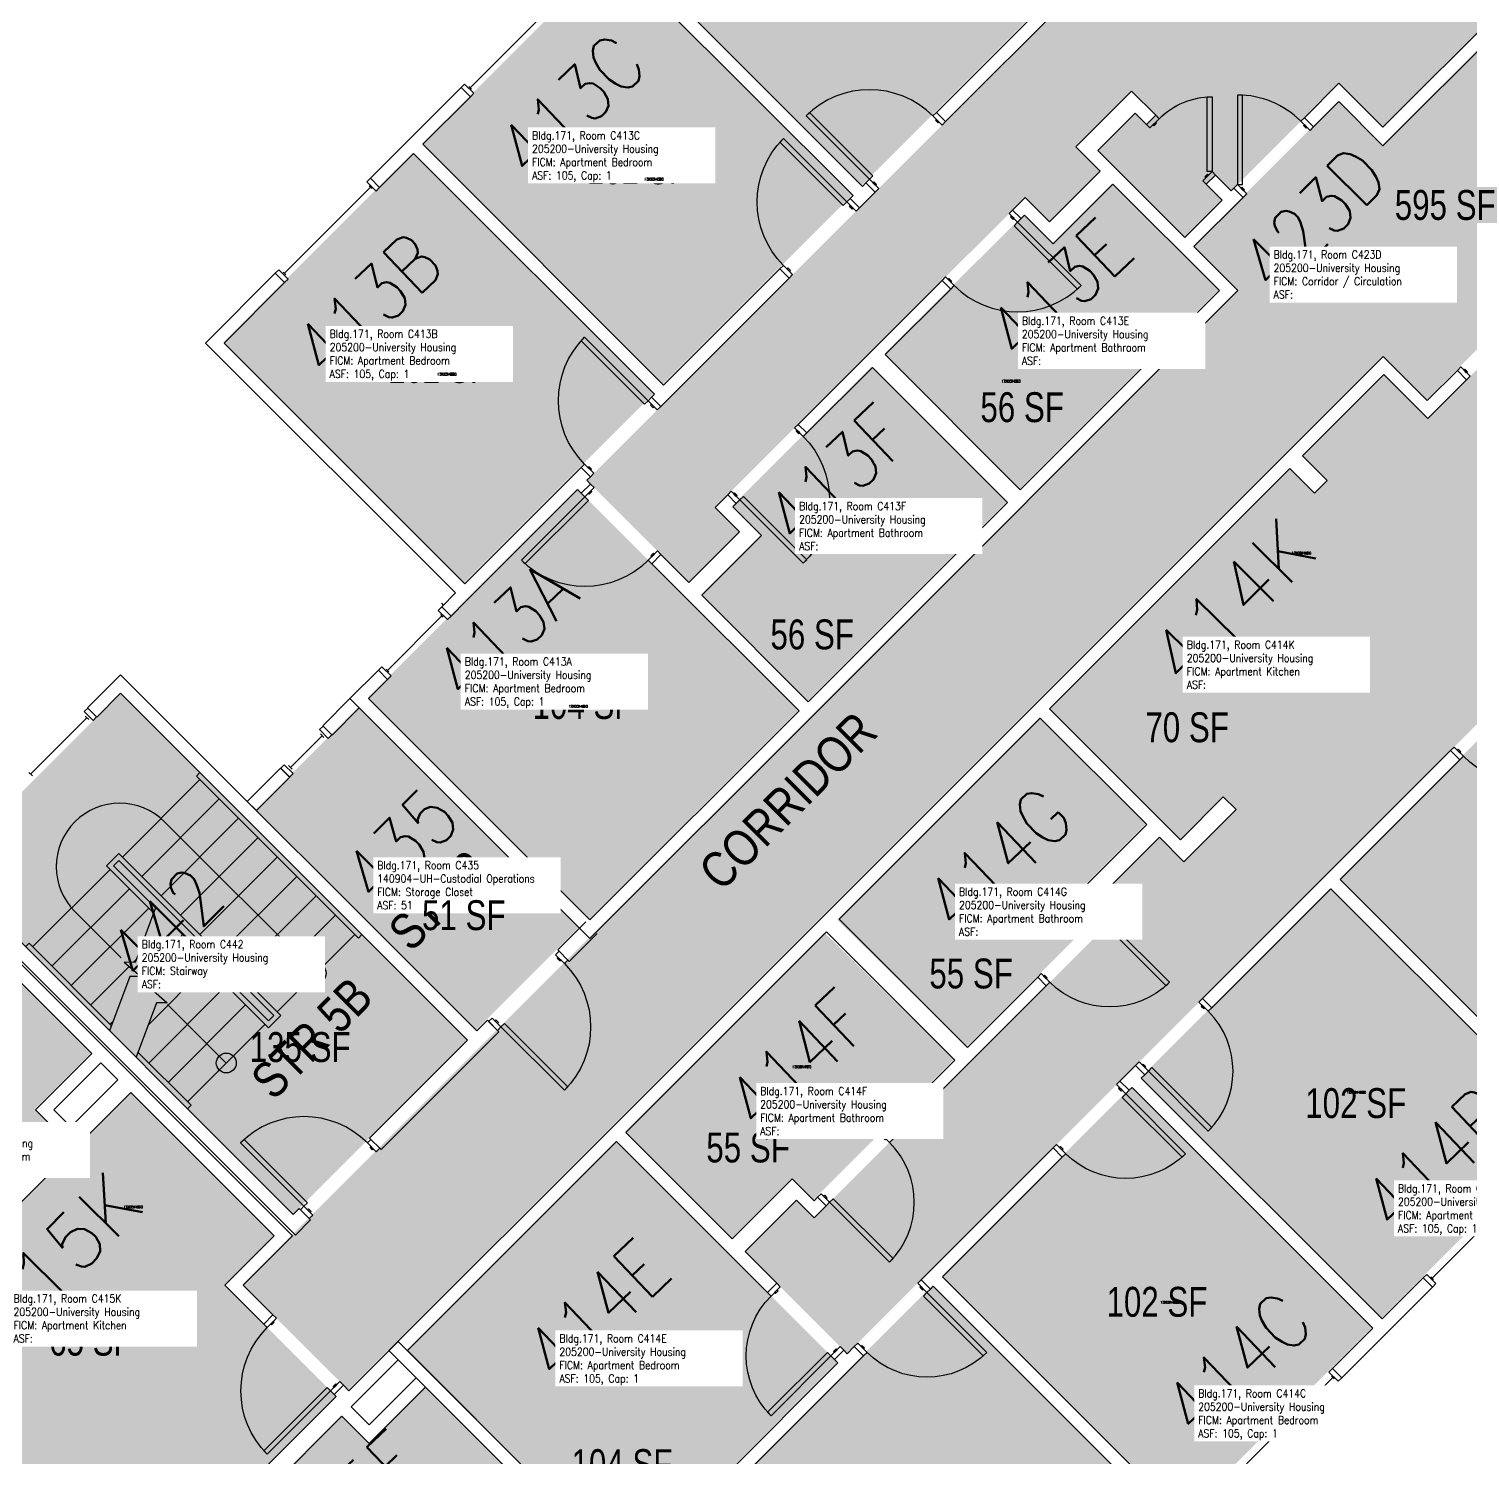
# Model space of a CAD drawing. Header units: inches. Extents: x 56 to 3925, y -1092 to 1470.
# Drawn here: x 1281 to 1860, y -789 to -216 of the extents above; entities that cross this region are included whole.
import ezdxf
from ezdxf.enums import TextEntityAlignment as Align

# ---------------------------------------------------------------- set-up
doc = ezdxf.new("R2010")
doc.units = ezdxf.units.IN
doc.header["$LTSCALE"] = 48
doc.header["$MEASUREMENT"] = 0
for name, color, linetype in [('A-DOOR', 2, 'Continuous'), ('A-FLOR', 3, 'Continuous'), ('A-GLAZ', 152, 'Continuous'), ('A-IDEN-RNUM', 7, 'Continuous'), ('A-IDEN-SNUM', 4, 'Continuous'), ('A-IDEN-VNUM', 4, 'Continuous'), ('A-MISC', 1, 'Continuous'), ('A-WALL', 5, 'Continuous'), ('AREA-TEXT', 3, 'Continuous'), ('Rooms-Category-Color', 7, 'Continuous'), ('Rooms-College-Color', 7, 'Continuous'), ('Rooms-Department-Color', 7, 'Continuous'), ('Rooms-Division-Color', 7, 'Continuous'), ('Rooms-Information', 7, 'Continuous')]:
    doc.layers.add(name, color=color, linetype=linetype)
doc.styles.add('AREA', font='arial.ttf', dxfattribs={"width": 0.75, "height": 12})
doc.styles.add('DIMS', font='ARIALN.TTF')
doc.styles.add('ROOMSNUMBER', font='txt.shx', dxfattribs={"height": 0.03})
doc.styles.add('ROOMVNUMBER', font='simplex.shx', dxfattribs={"width": 0.85})
doc.styles.get("Standard").update_dxf_attribs({"font": 'ARIALN.TTF'})
doc.dimstyles.new('NBA 2004', dxfattribs={"dimscale": 48, "dimtxt": 0.09375, "dimasz": 0.09375, "dimexe": 0.125, "dimexo": 0.125, "dimgap": 0.0625, "dimtad": 1, "dimdec": 3, "dimzin": 3, "dimdsep": 46, "dimlunit": 4, "dimtxsty": 'DIMS', "dimblk": 'ARCHTICK', "dimcen": 0.09375, "dimdle": 0.125, "dimclrd": 256, "dimclre": 256, "dimclrt": 2, "dimadec": 0, "dimazin": 0, "dimtfac": 0.75, "dimtdec": 3, "dimtmove": 2, "dimatfit": 2, "dimfxl": 1, "dimfrac": 2, "dimtolj": 1, "dimtzin": 0, "dimlwd": -1, "dimlwe": -1, "dimarcsym": 0})

# ---------------------------------------------------------------- blocks, each defined once
blk = doc.blocks.new('_ArchTick')
at = {"color": 0, "linetype": 'ByBlock', "const_width": 0.15}
blk.add_lwpolyline([(-0.5, -0.5), (0.5, 0.5)], dxfattribs=at)

msp = doc.modelspace()

# ---------------------------------------------------------------- hatches: boundary and pattern name
h = msp.add_hatch()
h.set_pattern_fill('ANSI31', color=256, angle=45, style=0)
h.set_pattern_definition([(90, (1004.20025, -162.50944), (-0.125, -3e-14), [])])
h.paths.add_polyline_path([(1651.5, -341.04), (1693.03, -299.51), (1699.54, -306.02), (1658.01, -347.55)], flags=9)
at = {"layer": 'Rooms-Category-Color', "true_color": 0xadadad}
for points in [[(1409.39, -762.36), (1366.97, -719.93), (1766.42, -320.48), (1748.74, -302.81), (1806.95, -244.59), (1824.63, -262.27), (1954.76, -132.14), (1937.09, -114.46), (1995.3, -56.25), (2012.98, -73.93), (2229.46, 142.56), (2233.43, 138.59), (2257.31, 162.46), (2253.33, 166.43), (2269.51, 182.61), (2270.83, 181.29), (2279.14, 189.6), (2331.47, 137.27), (2332.88, 135.86), (2324.57, 127.55), (2321.92, 130.2), (2282.31, 90.59), (2272.33, 100.57), (2012.09, -159.66), (2029.77, -177.34), (1971.56, -235.55), (1953.88, -217.88), (1866.56, -305.19), (1884.24, -322.87), (1842.43, -364.68), (1824.75, -347)], [(1387.33, -691.86), (1457.33, -621.85), (1318.03, -482.55), (1248.03, -552.56)]]:
    msp.add_hatch(color=253, dxfattribs=at).paths.add_polyline_path(points)
at = {"layer": 'Rooms-Category-Color', "true_color": 0x728ef3}
for points in [[(1792.42, -103.64), (1732.92, -163.13), (1807.25, -237.47), (1764.03, -280.69), (1757.7, -274.36), (1753.99, -278.07), (1760.32, -284.4), (1745.33, -299.39), (1710.41, -264.48), (1725.4, -249.49), (1729.95, -254.03), (1733.66, -250.32), (1723.99, -240.65), (1701.58, -263.07), (1711.39, -272.88), (1691.06, -293.21), (1681.25, -283.4), (1556.77, -407.87), (1566.58, -417.68), (1546.25, -438.01), (1505.24, -397), (1699.7, -202.54), (1614.14, -116.98), (1709.95, -21.17)], [(1518.91, -181.91), (1595.28, -105.55), (1691.97, -202.24), (1615.6, -278.61)], [(1824.93, -255.15), (1732.92, -163.13), (1782.52, -113.54), (1792.86, -123.88), (1802.76, -113.98), (1884.43, -195.65)], [(1439.09, -261.73), (1515.2, -185.63), (1611.89, -282.32), (1535.79, -358.43)], [(1435.38, -265.44), (1359.28, -341.54), (1455.98, -438.24), (1532.08, -362.14)], [(1678.99, -400.49), (1758.99, -320.48), (1716.21, -277.7), (1692.17, -301.75), (1680.68, -290.26), (1624.72, -346.22)], [(1609.8, -747.81), (1884.07, -473.54), (1969.63, -559.1), (2065.45, -463.29), (1948.69, -346.53), (1928.29, -366.92), (1916.53, -355.17), (1919.98, -351.72), (1928.29, -360.03), (1945.24, -343.08), (1890.97, -288.81), (1874.02, -305.76), (1893.11, -324.85), (1889.66, -328.3), (1888.25, -326.88), (1843, -372.14), (1825.32, -354.46), (1792.65, -387.13), (1802.55, -397.03), (1797.42, -402.15), (1840.11, -444.84), (1760.82, -524.12), (1765.95, -529.25), (1745, -550.2), (1735.2, -540.39), (1714.6, -560.99), (1721.67, -568.06), (1596.46, -693.27), (1589.39, -686.2), (1568.79, -706.8)], [(1563.63, -407.3), (1619.59, -351.34), (1673.86, -405.61), (1593.86, -485.62), (1551.08, -442.84), (1575.12, -418.8)], [(1787.52, -392.25), (1691, -488.77), (1743.59, -541.36), (1840.11, -444.84)], [(1506.18, -573.3), (1417.26, -484.38), (1501.23, -400.41), (1590.15, -489.33)], [(1904.1, -653.73), (1980.47, -577.36), (1883.77, -480.67), (1807.41, -557.03)], [(1460.75, -617.85), (1502.03, -576.57), (1413.55, -488.09), (1372.27, -529.37)], [(1605.72, -573.46), (1686.99, -492.19), (1729.77, -534.97), (1705.73, -559.01), (1714.48, -567.76), (1657.78, -624.46)], [(1824.29, -733.55), (1900.39, -657.44), (1803.69, -560.75), (1727.59, -636.85)], [(1596.16, -686.08), (1652.65, -629.59), (1600.59, -578.59), (1520.59, -658.59), (1563.37, -701.37), (1587.41, -677.33)], [(1263.02, -583.82), (1306.15, -626.94), (1283.52, -649.57), (1294.05, -660.1), (1233.86, -720.29), (1180.2, -666.64)], [(1820.58, -737.26), (1744.47, -813.36), (1647.78, -716.66), (1723.88, -640.56)], [(1379.64, -700.43), (1322.1, -642.89), (1240.7, -724.3), (1298.24, -781.84)], [(1432.91, -746.27), (1521.82, -835.19), (1605.79, -751.22), (1516.87, -662.31)], [(1096.53, -885.08), (1182.26, -970.8), (1298.84, -854.22), (1365.94, -921.32), (1396.7, -890.56), (1337.84, -831.7), (1404.57, -764.96), (1359.84, -720.23), (1298.24, -781.84), (1257.14, -740.74), (1252.01, -745.87), (1176.79, -670.65), (1146.03, -701.41), (1213.12, -768.49)], [(1740.76, -817.07), (1664.66, -893.18), (1567.96, -796.48), (1644.07, -720.38)], [(1400.11, -886.55), (1367.32, -853.76), (1368.74, -852.34), (1347.79, -831.4), (1406.57, -772.62), (1417.51, -783.56), (1440.13, -760.93), (1482.93, -803.73)]]:
    msp.add_hatch(color=171, dxfattribs=at).paths.add_polyline_path(points)
at = {"layer": 'Rooms-College-Color', "true_color": 0xadadad}
for points in [[(1409.39, -762.36), (1366.97, -719.93), (1766.42, -320.48), (1748.74, -302.81), (1806.95, -244.59), (1824.63, -262.27), (1954.76, -132.14), (1937.09, -114.46), (1995.3, -56.25), (2012.98, -73.93), (2229.46, 142.56), (2233.43, 138.59), (2257.31, 162.46), (2253.33, 166.43), (2269.51, 182.61), (2270.83, 181.29), (2279.14, 189.6), (2331.47, 137.27), (2332.88, 135.86), (2324.57, 127.55), (2321.92, 130.2), (2282.31, 90.59), (2272.33, 100.57), (2012.09, -159.66), (2029.77, -177.34), (1971.56, -235.55), (1953.88, -217.88), (1866.56, -305.19), (1884.24, -322.87), (1842.43, -364.68), (1824.75, -347)], [(1792.42, -103.64), (1732.92, -163.13), (1807.25, -237.47), (1764.03, -280.69), (1757.7, -274.36), (1753.99, -278.07), (1760.32, -284.4), (1745.33, -299.39), (1710.41, -264.48), (1725.4, -249.49), (1729.95, -254.03), (1733.66, -250.32), (1723.99, -240.65), (1701.58, -263.07), (1711.39, -272.88), (1691.06, -293.21), (1681.25, -283.4), (1556.77, -407.87), (1566.58, -417.68), (1546.25, -438.01), (1505.24, -397), (1699.7, -202.54), (1614.14, -116.98), (1709.95, -21.17)], [(1518.91, -181.91), (1595.28, -105.55), (1691.97, -202.24), (1615.6, -278.61)], [(1824.93, -255.15), (1732.92, -163.13), (1782.52, -113.54), (1792.86, -123.88), (1802.76, -113.98), (1884.43, -195.65)], [(1439.09, -261.73), (1515.2, -185.63), (1611.89, -282.32), (1535.79, -358.43)], [(1435.38, -265.44), (1359.28, -341.54), (1455.98, -438.24), (1532.08, -362.14)], [(1678.99, -400.49), (1758.99, -320.48), (1716.21, -277.7), (1692.17, -301.75), (1680.68, -290.26), (1624.72, -346.22)], [(1609.8, -747.81), (1884.07, -473.54), (1969.63, -559.1), (2065.45, -463.29), (1948.69, -346.53), (1928.29, -366.92), (1916.53, -355.17), (1919.98, -351.72), (1928.29, -360.03), (1945.24, -343.08), (1890.97, -288.81), (1874.02, -305.76), (1893.11, -324.85), (1889.66, -328.3), (1888.25, -326.88), (1843, -372.14), (1825.32, -354.46), (1792.65, -387.13), (1802.55, -397.03), (1797.42, -402.15), (1840.11, -444.84), (1760.82, -524.12), (1765.95, -529.25), (1745, -550.2), (1735.2, -540.39), (1714.6, -560.99), (1721.67, -568.06), (1596.46, -693.27), (1589.39, -686.2), (1568.79, -706.8)], [(1563.63, -407.3), (1619.59, -351.34), (1673.86, -405.61), (1593.86, -485.62), (1551.08, -442.84), (1575.12, -418.8)], [(1787.52, -392.25), (1691, -488.77), (1743.59, -541.36), (1840.11, -444.84)], [(1506.18, -573.3), (1417.26, -484.38), (1501.23, -400.41), (1590.15, -489.33)], [(1387.33, -691.86), (1457.33, -621.85), (1318.03, -482.55), (1248.03, -552.56)], [(1904.1, -653.73), (1980.47, -577.36), (1883.77, -480.67), (1807.41, -557.03)], [(1460.75, -617.85), (1502.03, -576.57), (1413.55, -488.09), (1372.27, -529.37)], [(1605.72, -573.46), (1686.99, -492.19), (1729.77, -534.97), (1705.73, -559.01), (1714.48, -567.76), (1657.78, -624.46)], [(1824.29, -733.55), (1900.39, -657.44), (1803.69, -560.75), (1727.59, -636.85)], [(1596.16, -686.08), (1652.65, -629.59), (1600.59, -578.59), (1520.59, -658.59), (1563.37, -701.37), (1587.41, -677.33)], [(1263.02, -583.82), (1306.15, -626.94), (1283.52, -649.57), (1294.05, -660.1), (1233.86, -720.29), (1180.2, -666.64)], [(1820.58, -737.26), (1744.47, -813.36), (1647.78, -716.66), (1723.88, -640.56)], [(1379.64, -700.43), (1322.1, -642.89), (1240.7, -724.3), (1298.24, -781.84)], [(1432.91, -746.27), (1521.82, -835.19), (1605.79, -751.22), (1516.87, -662.31)], [(1096.53, -885.08), (1182.26, -970.8), (1298.84, -854.22), (1365.94, -921.32), (1396.7, -890.56), (1337.84, -831.7), (1404.57, -764.96), (1359.84, -720.23), (1298.24, -781.84), (1257.14, -740.74), (1252.01, -745.87), (1176.79, -670.65), (1146.03, -701.41), (1213.12, -768.49)], [(1740.76, -817.07), (1664.66, -893.18), (1567.96, -796.48), (1644.07, -720.38)], [(1400.11, -886.55), (1367.32, -853.76), (1368.74, -852.34), (1347.79, -831.4), (1406.57, -772.62), (1417.51, -783.56), (1440.13, -760.93), (1482.93, -803.73)]]:
    msp.add_hatch(color=253, dxfattribs=at).paths.add_polyline_path(points)
at = {"layer": 'Rooms-Department-Color', "true_color": 0xacacac}
for points in [[(1409.39, -762.36), (1366.97, -719.93), (1766.42, -320.48), (1748.74, -302.81), (1806.95, -244.59), (1824.63, -262.27), (1954.76, -132.14), (1937.09, -114.46), (1995.3, -56.25), (2012.98, -73.93), (2229.46, 142.56), (2233.43, 138.59), (2257.31, 162.46), (2253.33, 166.43), (2269.51, 182.61), (2270.83, 181.29), (2279.14, 189.6), (2331.47, 137.27), (2332.88, 135.86), (2324.57, 127.55), (2321.92, 130.2), (2282.31, 90.59), (2272.33, 100.57), (2012.09, -159.66), (2029.77, -177.34), (1971.56, -235.55), (1953.88, -217.88), (1866.56, -305.19), (1884.24, -322.87), (1842.43, -364.68), (1824.75, -347)], [(1387.33, -691.86), (1457.33, -621.85), (1318.03, -482.55), (1248.03, -552.56)]]:
    msp.add_hatch(color=253, dxfattribs=at).paths.add_polyline_path(points)
at = {"layer": 'Rooms-Department-Color', "true_color": 0x604aed}
for points in [[(1792.42, -103.64), (1732.92, -163.13), (1807.25, -237.47), (1764.03, -280.69), (1757.7, -274.36), (1753.99, -278.07), (1760.32, -284.4), (1745.33, -299.39), (1710.41, -264.48), (1725.4, -249.49), (1729.95, -254.03), (1733.66, -250.32), (1723.99, -240.65), (1701.58, -263.07), (1711.39, -272.88), (1691.06, -293.21), (1681.25, -283.4), (1556.77, -407.87), (1566.58, -417.68), (1546.25, -438.01), (1505.24, -397), (1699.7, -202.54), (1614.14, -116.98), (1709.95, -21.17)], [(1518.91, -181.91), (1595.28, -105.55), (1691.97, -202.24), (1615.6, -278.61)], [(1824.93, -255.15), (1732.92, -163.13), (1782.52, -113.54), (1792.86, -123.88), (1802.76, -113.98), (1884.43, -195.65)], [(1439.09, -261.73), (1515.2, -185.63), (1611.89, -282.32), (1535.79, -358.43)], [(1435.38, -265.44), (1359.28, -341.54), (1455.98, -438.24), (1532.08, -362.14)], [(1678.99, -400.49), (1758.99, -320.48), (1716.21, -277.7), (1692.17, -301.75), (1680.68, -290.26), (1624.72, -346.22)], [(1609.8, -747.81), (1884.07, -473.54), (1969.63, -559.1), (2065.45, -463.29), (1948.69, -346.53), (1928.29, -366.92), (1916.53, -355.17), (1919.98, -351.72), (1928.29, -360.03), (1945.24, -343.08), (1890.97, -288.81), (1874.02, -305.76), (1893.11, -324.85), (1889.66, -328.3), (1888.25, -326.88), (1843, -372.14), (1825.32, -354.46), (1792.65, -387.13), (1802.55, -397.03), (1797.42, -402.15), (1840.11, -444.84), (1760.82, -524.12), (1765.95, -529.25), (1745, -550.2), (1735.2, -540.39), (1714.6, -560.99), (1721.67, -568.06), (1596.46, -693.27), (1589.39, -686.2), (1568.79, -706.8)], [(1563.63, -407.3), (1619.59, -351.34), (1673.86, -405.61), (1593.86, -485.62), (1551.08, -442.84), (1575.12, -418.8)], [(1787.52, -392.25), (1691, -488.77), (1743.59, -541.36), (1840.11, -444.84)], [(1506.18, -573.3), (1417.26, -484.38), (1501.23, -400.41), (1590.15, -489.33)], [(1904.1, -653.73), (1980.47, -577.36), (1883.77, -480.67), (1807.41, -557.03)], [(1460.75, -617.85), (1502.03, -576.57), (1413.55, -488.09), (1372.27, -529.37)], [(1605.72, -573.46), (1686.99, -492.19), (1729.77, -534.97), (1705.73, -559.01), (1714.48, -567.76), (1657.78, -624.46)], [(1824.29, -733.55), (1900.39, -657.44), (1803.69, -560.75), (1727.59, -636.85)], [(1596.16, -686.08), (1652.65, -629.59), (1600.59, -578.59), (1520.59, -658.59), (1563.37, -701.37), (1587.41, -677.33)], [(1263.02, -583.82), (1306.15, -626.94), (1283.52, -649.57), (1294.05, -660.1), (1233.86, -720.29), (1180.2, -666.64)], [(1820.58, -737.26), (1744.47, -813.36), (1647.78, -716.66), (1723.88, -640.56)], [(1379.64, -700.43), (1322.1, -642.89), (1240.7, -724.3), (1298.24, -781.84)], [(1432.91, -746.27), (1521.82, -835.19), (1605.79, -751.22), (1516.87, -662.31)], [(1096.53, -885.08), (1182.26, -970.8), (1298.84, -854.22), (1365.94, -921.32), (1396.7, -890.56), (1337.84, -831.7), (1404.57, -764.96), (1359.84, -720.23), (1298.24, -781.84), (1257.14, -740.74), (1252.01, -745.87), (1176.79, -670.65), (1146.03, -701.41), (1213.12, -768.49)], [(1740.76, -817.07), (1664.66, -893.18), (1567.96, -796.48), (1644.07, -720.38)], [(1400.11, -886.55), (1367.32, -853.76), (1368.74, -852.34), (1347.79, -831.4), (1406.57, -772.62), (1417.51, -783.56), (1440.13, -760.93), (1482.93, -803.73)]]:
    msp.add_hatch(color=173, dxfattribs=at).paths.add_polyline_path(points)
at = {"layer": 'Rooms-Division-Color', "true_color": 0xadadad}
for points in [[(1409.39, -762.36), (1366.97, -719.93), (1766.42, -320.48), (1748.74, -302.81), (1806.95, -244.59), (1824.63, -262.27), (1954.76, -132.14), (1937.09, -114.46), (1995.3, -56.25), (2012.98, -73.93), (2229.46, 142.56), (2233.43, 138.59), (2257.31, 162.46), (2253.33, 166.43), (2269.51, 182.61), (2270.83, 181.29), (2279.14, 189.6), (2331.47, 137.27), (2332.88, 135.86), (2324.57, 127.55), (2321.92, 130.2), (2282.31, 90.59), (2272.33, 100.57), (2012.09, -159.66), (2029.77, -177.34), (1971.56, -235.55), (1953.88, -217.88), (1866.56, -305.19), (1884.24, -322.87), (1842.43, -364.68), (1824.75, -347)], [(1387.33, -691.86), (1457.33, -621.85), (1318.03, -482.55), (1248.03, -552.56)]]:
    msp.add_hatch(color=253, dxfattribs=at).paths.add_polyline_path(points)
at = {"layer": 'Rooms-Division-Color', "true_color": 0x604aed}
for points in [[(1792.42, -103.64), (1732.92, -163.13), (1807.25, -237.47), (1764.03, -280.69), (1757.7, -274.36), (1753.99, -278.07), (1760.32, -284.4), (1745.33, -299.39), (1710.41, -264.48), (1725.4, -249.49), (1729.95, -254.03), (1733.66, -250.32), (1723.99, -240.65), (1701.58, -263.07), (1711.39, -272.88), (1691.06, -293.21), (1681.25, -283.4), (1556.77, -407.87), (1566.58, -417.68), (1546.25, -438.01), (1505.24, -397), (1699.7, -202.54), (1614.14, -116.98), (1709.95, -21.17)], [(1518.91, -181.91), (1595.28, -105.55), (1691.97, -202.24), (1615.6, -278.61)], [(1824.93, -255.15), (1732.92, -163.13), (1782.52, -113.54), (1792.86, -123.88), (1802.76, -113.98), (1884.43, -195.65)], [(1439.09, -261.73), (1515.2, -185.63), (1611.89, -282.32), (1535.79, -358.43)], [(1435.38, -265.44), (1359.28, -341.54), (1455.98, -438.24), (1532.08, -362.14)], [(1678.99, -400.49), (1758.99, -320.48), (1716.21, -277.7), (1692.17, -301.75), (1680.68, -290.26), (1624.72, -346.22)], [(1609.8, -747.81), (1884.07, -473.54), (1969.63, -559.1), (2065.45, -463.29), (1948.69, -346.53), (1928.29, -366.92), (1916.53, -355.17), (1919.98, -351.72), (1928.29, -360.03), (1945.24, -343.08), (1890.97, -288.81), (1874.02, -305.76), (1893.11, -324.85), (1889.66, -328.3), (1888.25, -326.88), (1843, -372.14), (1825.32, -354.46), (1792.65, -387.13), (1802.55, -397.03), (1797.42, -402.15), (1840.11, -444.84), (1760.82, -524.12), (1765.95, -529.25), (1745, -550.2), (1735.2, -540.39), (1714.6, -560.99), (1721.67, -568.06), (1596.46, -693.27), (1589.39, -686.2), (1568.79, -706.8)], [(1563.63, -407.3), (1619.59, -351.34), (1673.86, -405.61), (1593.86, -485.62), (1551.08, -442.84), (1575.12, -418.8)], [(1787.52, -392.25), (1691, -488.77), (1743.59, -541.36), (1840.11, -444.84)], [(1506.18, -573.3), (1417.26, -484.38), (1501.23, -400.41), (1590.15, -489.33)], [(1904.1, -653.73), (1980.47, -577.36), (1883.77, -480.67), (1807.41, -557.03)], [(1460.75, -617.85), (1502.03, -576.57), (1413.55, -488.09), (1372.27, -529.37)], [(1605.72, -573.46), (1686.99, -492.19), (1729.77, -534.97), (1705.73, -559.01), (1714.48, -567.76), (1657.78, -624.46)], [(1824.29, -733.55), (1900.39, -657.44), (1803.69, -560.75), (1727.59, -636.85)], [(1596.16, -686.08), (1652.65, -629.59), (1600.59, -578.59), (1520.59, -658.59), (1563.37, -701.37), (1587.41, -677.33)], [(1263.02, -583.82), (1306.15, -626.94), (1283.52, -649.57), (1294.05, -660.1), (1233.86, -720.29), (1180.2, -666.64)], [(1820.58, -737.26), (1744.47, -813.36), (1647.78, -716.66), (1723.88, -640.56)], [(1379.64, -700.43), (1322.1, -642.89), (1240.7, -724.3), (1298.24, -781.84)], [(1432.91, -746.27), (1521.82, -835.19), (1605.79, -751.22), (1516.87, -662.31)], [(1096.53, -885.08), (1182.26, -970.8), (1298.84, -854.22), (1365.94, -921.32), (1396.7, -890.56), (1337.84, -831.7), (1404.57, -764.96), (1359.84, -720.23), (1298.24, -781.84), (1257.14, -740.74), (1252.01, -745.87), (1176.79, -670.65), (1146.03, -701.41), (1213.12, -768.49)], [(1740.76, -817.07), (1664.66, -893.18), (1567.96, -796.48), (1644.07, -720.38)], [(1400.11, -886.55), (1367.32, -853.76), (1368.74, -852.34), (1347.79, -831.4), (1406.57, -772.62), (1417.51, -783.56), (1440.13, -760.93), (1482.93, -803.73)]]:
    msp.add_hatch(color=173, dxfattribs=at).paths.add_polyline_path(points)

# ---------------------------------------------------------------- linework, layer by layer
at = {"layer": 'A-DOOR'}
for p, q in [((1379.2, -732.16), (1375.48, -735.88)), ((1376.9, -737.29), (1380.61, -733.58)), ((1378.31, -735.88), (1379.37, -734.81)), ((1380.61, -733.58), (1379.2, -732.16)), ((1379.37, -734.81), (1379.73, -735.17)), ((1375.48, -735.88), (1376.9, -737.29)), ((1378.67, -736.23), (1378.31, -735.88)), ((1379.73, -735.17), (1378.67, -736.23)), ((1400.94, -761.33), (1375.48, -786.79)), ((1376.9, -788.2), (1402.35, -762.75)), ((1402.35, -762.75), (1400.94, -761.33)), ((1402.35, -762.75), (1406.07, -759.03)), ((1403.77, -764.16), (1402.35, -762.75)), ((1404.48, -759.92), (1403.42, -760.98)), ((1403.42, -760.98), (1403.77, -761.33)), ((1403.77, -761.33), (1404.83, -760.27)), ((1407.48, -760.45), (1403.77, -764.16)), ((1404.83, -760.27), (1404.48, -759.92)), ((1406.07, -759.03), (1407.48, -760.45)), ((1375.48, -786.79), (1376.9, -788.2))]:
    msp.add_line(p, q, dxfattribs=at)
for points in [[(1756.28, -272.95), (1754.28, -272.95), (1754.28, -242.95), (1756.28, -242.95)], [(1766.49, -278.22), (1768.49, -278.22), (1768.49, -242.22), (1766.49, -242.22)], [(1618.73, -276.08), (1620.14, -274.66), (1594.69, -249.21), (1593.27, -250.62)], [(1647.9, -254.34), (1649.31, -252.92), (1645.6, -249.21), (1644.18, -250.62)], [(1646.66, -253.1), (1646.31, -253.45), (1645.25, -252.39), (1645.6, -252.04)], [(1731.36, -255.44), (1729.94, -254.03), (1733.66, -250.32), (1735.07, -251.73)], [(1732.6, -254.21), (1732.95, -254.56), (1734.01, -253.5), (1733.66, -253.15)], [(1795.66, -256.48), (1797.07, -255.06), (1793.36, -251.35), (1791.95, -252.77)], [(1794.42, -255.24), (1794.07, -255.59), (1793.01, -254.53), (1793.36, -254.18)], [(1609.63, -285.18), (1608.21, -286.6), (1582.76, -261.14), (1584.17, -259.73)], [(1622.44, -279.79), (1621.03, -281.21), (1617.31, -277.49), (1618.73, -276.08)], [(1621.2, -278.55), (1621.56, -278.2), (1620.5, -277.14), (1620.14, -277.49)], [(1752.57, -276.66), (1753.99, -278.07), (1757.7, -274.36), (1756.28, -272.95)], [(1753.81, -275.42), (1753.46, -275.07), (1754.52, -274.01), (1754.87, -274.36)], [(1770.2, -281.93), (1768.79, -283.35), (1765.08, -279.64), (1766.49, -278.22)], [(1768.97, -280.7), (1769.32, -280.34), (1768.26, -279.28), (1767.91, -279.64)], [(1613.34, -288.9), (1614.75, -287.48), (1611.04, -283.77), (1609.63, -285.18)], [(1612.1, -287.66), (1611.75, -288.01), (1610.69, -286.95), (1611.04, -286.6)], [(1674.78, -289.86), (1676.19, -288.44), (1679.64, -291.89), (1678.23, -293.3)], [(1675.75, -290.83), (1675.4, -291.18), (1676.46, -292.24), (1676.81, -291.89)], [(1678.23, -293.3), (1676.81, -294.72), (1702.27, -320.17), (1703.68, -318.76)], [(1587.88, -314.35), (1586.47, -315.77), (1582.76, -312.05), (1584.17, -310.64)], [(1586.64, -313.11), (1587, -312.76), (1585.94, -311.7), (1585.58, -312.05)], [(1649.32, -315.31), (1647.91, -316.73), (1651.36, -320.17), (1652.77, -318.76)], [(1650.3, -316.28), (1650.65, -315.93), (1651.71, -316.99), (1651.36, -317.34)], [(1529.81, -365), (1528.4, -366.41), (1502.94, -340.96), (1504.35, -339.54)], [(1856.23, -351.47), (1854.82, -352.89), (1858.53, -356.6), (1859.94, -355.18)], [(1857.47, -352.71), (1857.82, -352.35), (1858.88, -353.42), (1858.53, -353.77)], [(1533.52, -368.71), (1534.94, -367.3), (1531.22, -363.58), (1529.81, -365)], [(1532.29, -367.47), (1531.93, -367.83), (1530.87, -366.77), (1531.22, -366.41)], [(1588.69, -375.95), (1590.1, -374.53), (1593.55, -377.98), (1592.14, -379.39)], [(1589.66, -376.92), (1589.31, -377.27), (1590.37, -378.33), (1590.72, -377.98)], [(1508.07, -394.17), (1506.65, -395.58), (1502.94, -391.87), (1504.35, -390.45)], [(1506.83, -392.93), (1507.18, -392.57), (1506.12, -391.51), (1505.77, -391.87)], [(1508.15, -399.91), (1506.74, -398.5), (1503.03, -402.21), (1504.44, -403.62)], [(1504.44, -403.62), (1505.86, -405.04), (1480.4, -430.49), (1478.99, -429.08)], [(1506.92, -401.15), (1507.27, -401.5), (1506.21, -402.56), (1505.86, -402.21)], [(1563.23, -401.4), (1561.82, -402.82), (1565.27, -406.26), (1566.68, -404.85)], [(1564.21, -402.37), (1564.56, -402.02), (1565.62, -403.08), (1565.27, -403.44)], [(1566.68, -404.85), (1568.09, -403.44), (1593.55, -428.89), (1592.14, -430.31)], [(1533.61, -425.37), (1535.02, -426.78), (1531.31, -430.49), (1529.9, -429.08)], [(1532.37, -426.6), (1532.02, -426.25), (1530.96, -427.31), (1531.31, -427.66)], [(1853.49, -504.12), (1852.07, -505.54), (1855.79, -509.25), (1857.2, -507.83)], [(1854.73, -505.36), (1855.08, -505), (1856.14, -506.07), (1855.79, -506.42)], [(1711.74, -571.1), (1713.15, -569.68), (1716.6, -573.13), (1715.18, -574.54)], [(1712.71, -572.07), (1712.36, -572.42), (1713.42, -573.48), (1713.77, -573.13)], [(1715.18, -574.54), (1713.77, -575.96), (1737.81, -600), (1739.23, -598.59)], [(1492.69, -587.56), (1494.1, -586.15), (1497.64, -589.68), (1496.22, -591.1)], [(1493.75, -588.62), (1493.39, -588.97), (1494.45, -590.04), (1494.81, -589.68)], [(1687.7, -595.14), (1686.28, -596.55), (1689.73, -600), (1691.14, -598.59)], [(1688.67, -596.11), (1689.02, -595.76), (1690.08, -596.82), (1689.73, -597.17)], [(1751.05, -606.56), (1752.46, -605.15), (1756.17, -608.86), (1754.76, -610.28)], [(1467.23, -613.02), (1465.82, -614.43), (1469.35, -617.97), (1470.77, -616.55)], [(1752.28, -607.8), (1751.93, -608.15), (1752.99, -609.21), (1753.34, -608.86)], [(1468.29, -614.08), (1468.65, -613.72), (1469.71, -614.78), (1469.35, -615.14)], [(1470.77, -616.55), (1472.18, -615.14), (1497.64, -640.59), (1496.22, -642.01)], [(1727, -630.6), (1725.59, -632.02), (1729.3, -635.73), (1730.72, -634.32)], [(1728.24, -631.84), (1728.6, -631.49), (1729.66, -632.55), (1729.3, -632.9)], [(1730.72, -634.32), (1732.13, -632.9), (1756.17, -656.94), (1754.76, -658.36)], [(1717.9, -639.71), (1719.32, -638.29), (1723.03, -642.01), (1721.61, -643.42)], [(1719.14, -640.95), (1718.78, -641.3), (1719.85, -642.36), (1720.2, -642.01)], [(1721.61, -643.42), (1720.2, -644.84), (1744.24, -668.88), (1745.65, -667.46)], [(1623.33, -659.51), (1624.74, -658.09), (1628.19, -661.54), (1626.77, -662.95)], [(1391.66, -688.59), (1393.07, -687.17), (1367.62, -661.72), (1366.2, -663.13)], [(1420.65, -666.67), (1422.06, -665.25), (1418.53, -661.72), (1417.11, -663.13)], [(1419.59, -665.61), (1419.24, -665.96), (1418.18, -664.9), (1418.53, -664.55)], [(1624.3, -660.48), (1623.94, -660.83), (1625, -661.89), (1625.36, -661.54)], [(1693.86, -663.75), (1692.45, -665.16), (1696.16, -668.88), (1697.57, -667.46)], [(1695.1, -664.99), (1695.45, -664.63), (1696.51, -665.69), (1696.16, -666.05)], [(1395.19, -692.12), (1393.78, -693.54), (1390.24, -690), (1391.66, -688.59)], [(1599.28, -683.55), (1597.87, -684.96), (1601.32, -688.41), (1602.73, -687)], [(1600.26, -684.52), (1600.61, -684.17), (1601.67, -685.23), (1601.32, -685.58)], [(1602.73, -687), (1604.15, -685.58), (1628.19, -709.62), (1626.77, -711.04)], [(1394.13, -691.06), (1394.49, -690.71), (1393.43, -689.65), (1393.07, -690)], [(1582.93, -720.94), (1581.52, -719.52), (1577.81, -723.24), (1579.22, -724.65)], [(1581.69, -722.18), (1582.05, -722.53), (1580.99, -723.59), (1580.63, -723.24)], [(1638.09, -719.52), (1639.5, -718.11), (1643.21, -721.82), (1641.8, -723.24)], [(1639.32, -720.76), (1638.97, -721.11), (1640.03, -722.18), (1640.38, -721.82)], [(1641.8, -723.24), (1640.38, -724.65), (1664.43, -748.69), (1665.84, -747.28)], [(1606.97, -744.98), (1608.39, -746.39), (1604.68, -750.11), (1603.26, -748.69)], [(1605.74, -746.22), (1605.38, -745.86), (1604.32, -746.92), (1604.68, -747.28)], [(1614.04, -743.56), (1612.63, -744.98), (1616.34, -748.69), (1617.76, -747.28)], [(1615.28, -744.8), (1615.64, -744.45), (1616.7, -745.51), (1616.34, -745.86)], [(1603.26, -748.69), (1601.85, -747.28), (1577.81, -771.32), (1579.22, -772.73)]]:
    msp.add_lwpolyline(points, close=True, dxfattribs=at)
for centre, radius, start, end in [((1618.73, -276.08), 36, 45, 135), ((1766.49, -278.22), 36, 45, 90), ((1678.23, -293.3), 36, 225, 315), ((1730.72, -634.32), 34, 315, 45), ((1391.66, -688.59), 36, 44.99979, 134.99979), ((1602.73, -687), 34, 315, 45)]:
    msp.add_arc(centre, radius, start, end, dxfattribs=at)
at = {"layer": 'A-DOOR', "extrusion": (0, 0, -1)}
for centre, radius, start, end in [((-1756.28, -272.95), 30, 45, 90), ((-1609.63, -285.18), 36, 315, 45), ((-1529.81, -365), 36, 315, 45), ((-1566.68, -404.85), 36, 135, 225), ((-1504.44, -403.62), 36, 225, 315), ((-1881.24, -483.79), 34, 225, 315), ((-1470.77, -616.55), 36, 135.00021, 225.00021), ((-1715.18, -574.54), 34, 225, 315), ((-1721.61, -643.42), 34, 225, 315), ((-1603.26, -748.69), 34, 315, 45), ((-1402.35, -762.75), 36, 315, 45), ((-1641.8, -723.24), 34, 225, 315)]:
    msp.add_arc(centre, radius, start, end, dxfattribs=at)
at = {"layer": 'A-FLOR'}
for p, q in [((1348.44, -515.79), (1349.85, -514.37)), ((1318.74, -548.32), (1349.85, -517.2)), ((1413.49, -580.84), (1348.44, -515.79)), ((1326.52, -556.09), (1357.63, -524.98)), ((1334.3, -563.87), (1365.41, -532.76)), ((1396.52, -594.98), (1335.71, -534.17)), ((1342.07, -571.65), (1373.19, -540.54)), ((1317.32, -546.9), (1312.37, -551.85)), ((1317.32, -549.73), (1315.2, -551.85)), ((1382.38, -611.95), (1317.32, -546.9)), ((1379.55, -611.95), (1317.32, -549.73)), ((1349.85, -579.43), (1380.96, -548.32)), ((1313.79, -553.26), (1282.68, -584.38)), ((1331.31, -570.79), (1312.37, -551.85)), ((1332.08, -568.73), (1315.2, -551.85)), ((1321.57, -561.04), (1290.45, -592.16)), ((1357.63, -587.21), (1388.74, -556.09)), ((1365.41, -594.98), (1396.52, -563.87)), ((1329.35, -568.82), (1298.23, -599.93)), ((1329.35, -568.82), (1298.23, -599.93)), ((1373.19, -602.76), (1404.3, -571.65)), ((1279.85, -584.38), (1281.26, -582.96)), ((1314.37, -616.07), (1281.26, -582.96)), ((1344.9, -584.38), (1338.36, -590.92)), ((1341.92, -581.39), (1377.43, -616.9)), ((1342.69, -579.33), (1377.43, -614.08)), ((1380.96, -610.54), (1412.08, -579.43)), ((1413.49, -580.84), (1414.91, -579.43)), ((1324.36, -589.36), (1323.11, -590.61)), ((1321.47, -592.25), (1306.01, -607.71)), ((1352.68, -592.16), (1329.05, -615.78)), ((1360.46, -599.93), (1329.35, -631.05)), ((1368.24, -607.71), (1337.12, -638.82)), ((1382.38, -611.95), (1377.43, -616.9)), ((1379.55, -611.95), (1377.43, -614.08)), ((1315.07, -614.21), (1313.79, -615.49)), ((1376.01, -615.49), (1344.9, -646.6)), ((1346.32, -648.02), (1324.98, -626.68)), ((1346.32, -648.02), (1344.9, -649.43))]:
    msp.add_line(p, q, dxfattribs=at)
for points in [[(1332.08, -568.73), (1323.91, -590.62), (1319.52, -590.57), (1326.18, -596.29), (1321.79, -596.24), (1313.6, -618.13)], [(1342.69, -579.33), (1334.51, -601.23), (1330.13, -601.18), (1336.78, -606.89), (1332.4, -606.84), (1324.21, -628.74)]]:
    msp.add_lwpolyline(points, dxfattribs=at)
for centre in [(1396.52, -594.98), (1360.46, -631.05)]:
    msp.add_circle(centre, 4, dxfattribs=at)
msp.add_arc((1317.68, -552.2), 25.5, 44.99979, 224.99979, dxfattribs=at)
at = {"layer": 'A-GLAZ'}
for p, q in [((1493.04, -204.66), (1458.39, -239.31)), ((1458.92, -239.84), (1457.86, -238.78)), ((1418.42, -279.28), (1383.77, -313.93)), ((1418.95, -279.81), (1417.89, -278.75)), ((1384.31, -314.46), (1383.24, -313.4)), ((1447.08, -451.44), (1425.16, -473.36)), ((1447.61, -451.97), (1446.55, -450.91)), ((1447.7, -447.11), (1447, -446.4)), ((1425.69, -473.89), (1424.63, -472.83)), ((1303.8, -491.66), (1305.22, -493.07)), ((1304.51, -492.37), (1281.88, -514.99)), ((1399.3, -495.68), (1397.89, -497.1)), ((1397.89, -497.1), (1401.42, -500.63)), ((1402.84, -499.22), (1399.3, -495.68)), ((1386.22, -512.3), (1398.95, -499.57)), ((1398.24, -498.86), (1399.66, -500.28)), ((1400.36, -499.57), (1398.95, -498.16)), ((1401.42, -500.63), (1402.84, -499.22)), ((1281.17, -514.29), (1282.59, -515.7)), ((1382.33, -512.65), (1383.75, -511.24)), ((1385.87, -516.19), (1382.33, -512.65)), ((1383.75, -511.24), (1387.28, -514.77)), ((1384.81, -512.3), (1386.22, -513.71)), ((1385.51, -511.59), (1386.93, -513.01)), ((1387.28, -514.77), (1385.87, -516.19)), ((1879.34, -682.8), (1844.69, -717.45)), ((1844.16, -716.92), (1845.22, -717.98)), ((1804.74, -757.4), (1770.09, -792.05)), ((1804.21, -756.87), (1805.27, -757.93))]:
    msp.add_line(p, q, dxfattribs=at)
for points in [[(1456.18, -237.81), (1454.77, -239.22), (1458.48, -242.93), (1459.9, -241.52)], [(1416.92, -277.07), (1418.33, -275.66), (1422.05, -279.37), (1420.63, -280.78)], [(1381.56, -312.42), (1380.15, -313.84), (1383.86, -317.55), (1385.28, -316.14)], [(1445.58, -449.23), (1447, -447.81), (1450.71, -451.53), (1449.29, -452.94)], [(1422.95, -471.85), (1421.54, -473.27), (1425.25, -476.98), (1426.67, -475.57)], [(1306.98, -493.43), (1308.4, -492.01), (1304.86, -488.48), (1303.45, -489.89)], [(1846.2, -719.66), (1844.78, -721.07), (1841.07, -717.36), (1842.48, -715.94)], [(1806.95, -758.9), (1808.37, -757.49), (1804.65, -753.77), (1803.24, -755.19)]]:
    msp.add_lwpolyline(points, close=True, dxfattribs=at)
at = {"layer": 'A-WALL'}
for p, q in [((1615.9, -278.91), (1519.2, -182.21)), ((1515.49, -185.92), (1612.19, -282.62)), ((1824.93, -262.57), (1891.85, -195.65)), ((1884.42, -195.65), (1824.93, -255.14)), ((1692.27, -202.54), (1645.6, -249.21)), ((1649.31, -252.92), (1699.69, -202.54)), ((1454.77, -239.22), (1418.33, -275.66)), ((1439.39, -262.03), (1458.48, -242.93)), ((1458.48, -242.93), (1454.77, -239.22)), ((1723.99, -240.65), (1701.57, -263.06)), ((1733.66, -250.32), (1723.99, -240.65)), ((1807.25, -237.47), (1793.36, -251.35)), ((1824.93, -255.14), (1807.25, -237.47)), ((1797.07, -255.06), (1807.25, -244.89)), ((1807.25, -244.89), (1824.93, -262.57)), ((1645.6, -249.21), (1649.31, -252.92)), ((1710.41, -264.48), (1725.4, -249.49)), ((1725.4, -249.49), (1729.94, -254.03)), ((1729.94, -254.03), (1733.66, -250.32)), ((1793.36, -251.35), (1797.07, -255.06)), ((1422.05, -279.37), (1435.68, -265.74)), ((1435.68, -265.74), (1532.37, -362.43)), ((1536.09, -358.72), (1439.39, -262.03)), ((1701.57, -263.06), (1711.38, -272.87)), ((1745.32, -299.39), (1710.41, -264.48)), ((1418.33, -275.66), (1422.05, -279.37)), ((1617.31, -277.49), (1615.9, -278.91)), ((1621.03, -281.21), (1617.31, -277.49)), ((1711.38, -272.87), (1691.05, -293.2)), ((1757.7, -274.36), (1753.99, -278.07)), ((1764.03, -280.69), (1757.7, -274.36)), ((1612.19, -282.62), (1611.04, -283.77)), ((1614.75, -287.48), (1621.03, -281.21)), ((1681.24, -283.39), (1676.19, -288.44)), ((1691.05, -293.2), (1681.24, -283.39)), ((1692.47, -302.04), (1716.51, -278)), ((1716.51, -278), (1759.29, -320.78)), ((1749.04, -303.1), (1768.79, -283.35)), ((1753.99, -278.07), (1760.31, -284.4)), ((1765.08, -279.64), (1764.03, -280.69)), ((1768.79, -283.35), (1765.08, -279.64)), ((1611.04, -283.77), (1614.75, -287.48)), ((1676.19, -288.44), (1679.64, -291.89)), ((1760.31, -284.4), (1745.32, -299.39)), ((1679.64, -291.89), (1680.98, -290.55)), ((1680.98, -290.55), (1692.47, -302.04)), ((1766.71, -320.78), (1749.04, -303.1)), ((1582.76, -312.05), (1536.09, -358.72)), ((1586.47, -315.77), (1582.76, -312.05)), ((1380.15, -313.84), (1352.15, -341.84)), ((1359.57, -341.84), (1383.86, -317.55)), ((1383.86, -317.55), (1380.15, -313.84)), ((1534.94, -367.3), (1586.47, -315.77)), ((1647.91, -316.73), (1590.1, -374.53)), ((1651.36, -320.17), (1647.91, -316.73)), ((1597.43, -490.07), (1766.71, -320.78)), ((1625.02, -346.51), (1651.36, -320.17)), ((1759.29, -320.78), (1679.29, -400.78)), ((1352.15, -341.84), (1452.56, -442.25)), ((1456.27, -438.54), (1359.57, -341.84)), ((1679.29, -400.78), (1625.02, -346.51)), ((1516.73, -655.62), (1825.05, -347.3)), ((1593.55, -377.98), (1619.89, -351.64)), ((1619.89, -351.64), (1674.16, -405.91)), ((1825.05, -347.3), (1842.73, -364.98)), ((1842.73, -364.98), (1854.82, -352.89)), ((1854.82, -352.89), (1858.53, -356.6)), ((1825.31, -354.46), (1792.65, -387.13)), ((1842.99, -372.14), (1825.31, -354.46)), ((1858.53, -356.6), (1842.99, -372.14)), ((1532.37, -362.43), (1531.22, -363.58)), ((1531.22, -363.58), (1534.94, -367.3)), ((1590.1, -374.53), (1593.55, -377.98)), ((1792.65, -387.13), (1802.55, -397.02)), ((1502.94, -391.87), (1456.27, -438.54)), ((1506.65, -395.58), (1502.94, -391.87)), ((1787.52, -392.25), (1691, -488.77)), ((1797.42, -402.15), (1787.52, -392.25)), ((1503.03, -402.21), (1506.74, -398.5)), ((1505.24, -396.99), (1506.65, -395.58)), ((1506.74, -398.5), (1505.24, -396.99)), ((1802.55, -397.02), (1797.42, -402.15)), ((1456.71, -445.52), (1501.53, -400.71)), ((1501.53, -400.71), (1503.03, -402.21)), ((1561.82, -402.82), (1556.77, -407.87)), ((1565.27, -406.26), (1561.82, -402.82)), ((1556.77, -407.87), (1566.58, -417.68)), ((1563.93, -407.6), (1565.27, -406.26)), ((1575.42, -419.09), (1563.93, -407.6)), ((1674.16, -405.91), (1594.16, -485.91)), ((1566.58, -417.68), (1546.25, -438.01)), ((1551.38, -443.13), (1575.42, -419.09)), ((1535.02, -426.78), (1531.31, -430.49)), ((1536.88, -428.64), (1535.02, -426.78)), ((1531.31, -430.49), (1533.17, -432.35)), ((1533.17, -432.35), (1590.44, -489.63)), ((1546.25, -438.01), (1536.88, -428.64)), ((1452.56, -442.25), (1447, -447.81)), ((1450.71, -451.53), (1456.71, -445.52)), ((1594.16, -485.91), (1551.38, -443.13)), ((1447, -447.81), (1450.71, -451.53)), ((1421.54, -473.27), (1410.13, -484.68)), ((1425.25, -476.98), (1421.54, -473.27)), ((1318.03, -475.13), (1304.77, -488.39)), ((1461.04, -618.14), (1318.03, -475.13)), ((1417.56, -484.68), (1425.25, -476.98)), ((1308.49, -492.1), (1318.03, -482.55)), ((1318.03, -482.55), (1457.33, -621.85)), ((1410.13, -484.68), (1399.21, -495.59)), ((1413.84, -488.39), (1410.13, -484.68)), ((1410.13, -484.68), (1506.48, -581.02)), ((1506.48, -573.59), (1417.56, -484.68)), ((1304.77, -488.39), (1308.49, -492.1)), ((1402.93, -499.31), (1413.84, -488.39)), ((1590.44, -489.63), (1506.48, -573.59)), ((1506.48, -581.02), (1597.43, -490.07)), ((1691, -488.77), (1743.58, -541.35)), ((1399.21, -495.59), (1402.93, -499.31)), ((1687.29, -492.48), (1606.54, -573.23)), ((1730.07, -535.26), (1687.29, -492.48)), ((1191.99, -505.36), (1387.06, -700.43)), ((1752.46, -605.15), (1852.07, -505.54)), ((1855.79, -509.25), (1807.7, -557.33)), ((1852.07, -505.54), (1855.79, -509.25)), ((1382.24, -512.56), (1368.86, -525.95)), ((1385.96, -516.28), (1382.24, -512.56)), ((1372.57, -529.67), (1385.96, -516.28)), ((1368.86, -525.95), (1372.57, -529.67)), ((1743.58, -541.35), (1760.82, -524.12)), ((1760.82, -524.12), (1765.94, -529.24)), ((1765.94, -529.24), (1745, -550.19)), ((1706.02, -559.31), (1730.07, -535.26)), ((1735.19, -540.39), (1714.6, -560.99)), ((1745, -550.19), (1735.19, -540.39)), ((1240.6, -552.56), (1388.21, -700.17)), ((1387.33, -691.86), (1248.03, -552.56)), ((1714.78, -568.06), (1706.02, -559.31)), ((1714.6, -560.99), (1721.67, -568.06)), ((1803.99, -561.04), (1756.17, -608.86)), ((1900.69, -657.74), (1803.99, -561.04)), ((1807.7, -557.33), (1904.4, -654.03)), ((1713.15, -569.68), (1714.78, -568.06)), ((1716.6, -573.13), (1713.15, -569.68)), ((1721.67, -568.06), (1716.6, -573.13)), ((1504.8, -574.39), (1493.57, -585.62)), ((1601.42, -578.36), (1520.88, -658.89)), ((1652.95, -629.89), (1601.42, -578.36)), ((1606.54, -573.23), (1658.07, -624.76)), ((1306.44, -627.24), (1263.32, -584.11)), ((1498.17, -590.21), (1509.39, -578.99)), ((1493.57, -585.62), (1498.17, -590.21)), ((1689.73, -600), (1628.19, -661.54)), ((1658.07, -624.76), (1686.28, -596.55)), ((1686.28, -596.55), (1689.73, -600)), ((1756.17, -608.86), (1752.46, -605.15)), ((1469.88, -618.5), (1422.59, -665.78)), ((1465.29, -613.9), (1461.04, -618.14)), ((1469.88, -618.5), (1465.29, -613.9)), ((1457.33, -621.85), (1418, -661.19)), ((1283.81, -649.86), (1306.44, -627.24)), ((1624.74, -658.09), (1652.95, -629.89)), ((1310.15, -630.95), (1291.24, -649.86)), ((1316.97, -637.76), (1310.15, -630.95)), ((1719.32, -638.29), (1725.59, -632.02)), ((1725.59, -632.02), (1729.3, -635.73)), ((1729.3, -635.73), (1727.89, -637.15)), ((1298.06, -656.68), (1316.97, -637.76)), ((1723.03, -642.01), (1719.32, -638.29)), ((1724.18, -640.86), (1723.03, -642.01)), ((1820.87, -737.55), (1724.18, -640.86)), ((1727.89, -637.15), (1824.59, -733.84)), ((1322.1, -642.89), (1240.69, -724.3)), ((1379.64, -700.43), (1322.1, -642.89)), ((1294.34, -660.39), (1283.81, -649.86)), ((1291.24, -649.86), (1298.06, -656.68)), ((1425.78, -746.57), (1516.73, -655.62)), ((1520.88, -658.89), (1563.66, -701.67)), ((1628.19, -661.54), (1624.74, -658.09)), ((1234.15, -720.58), (1294.34, -660.39)), ((1418, -661.19), (1422.59, -665.78)), ((1517.17, -662.6), (1433.2, -746.57)), ((1577.81, -723.24), (1517.17, -662.6)), ((1639.5, -718.11), (1692.45, -665.16)), ((1692.45, -665.16), (1696.16, -668.88)), ((1696.16, -668.88), (1648.07, -716.96)), ((1563.66, -701.67), (1587.7, -677.63)), ((1587.7, -677.63), (1596.46, -686.38)), ((1589.38, -686.2), (1568.79, -706.8)), ((1596.46, -693.27), (1589.38, -686.2)), ((1596.46, -686.38), (1597.87, -684.96)), ((1601.32, -688.41), (1596.46, -693.27)), ((1597.87, -684.96), (1601.32, -688.41)), ((1389.71, -689.47), (1387.33, -691.86)), ((1388.21, -700.17), (1394.31, -694.07)), ((1394.31, -694.07), (1389.71, -689.47)), ((1359.84, -720.23), (1379.64, -700.43)), ((1387.06, -700.43), (1367.26, -720.23)), ((1568.79, -706.8), (1581.52, -719.52)), ((1648.07, -716.96), (1744.77, -813.66)), ((1824.59, -733.84), (1841.07, -717.36)), ((1841.07, -717.36), (1844.78, -721.07)), ((1375.48, -735.88), (1359.84, -720.23)), ((1367.26, -720.23), (1379.2, -732.16)), ((1581.52, -719.52), (1577.81, -723.24)), ((1643.21, -721.82), (1639.5, -718.11)), ((1644.36, -720.67), (1643.21, -721.82)), ((1741.06, -817.37), (1644.36, -720.67)), ((1844.78, -721.07), (1808.37, -757.49)), ((1379.2, -732.16), (1375.48, -735.88)), ((1804.65, -753.77), (1820.87, -737.55)), ((1409.69, -762.66), (1429.49, -742.86)), ((1522.12, -842.91), (1425.78, -746.57)), ((1429.49, -742.86), (1561.98, -875.35)), ((1433.2, -746.57), (1522.12, -835.49)), ((1604.68, -750.11), (1608.39, -746.39)), ((1608.39, -746.39), (1609.8, -747.81)), ((1609.8, -747.81), (1612.63, -744.98)), ((1612.63, -744.98), (1616.34, -748.69)), ((1429.49, -750.28), (1410.57, -769.2)), ((1436.72, -757.51), (1429.49, -750.28)), ((1561.28, -796.33), (1606.09, -751.52)), ((1616.34, -748.69), (1568.26, -796.77)), ((1606.09, -751.52), (1604.68, -750.11)), ((1417.8, -776.43), (1436.72, -757.51)), ((1808.37, -757.49), (1804.65, -753.77)), ((1403.77, -764.16), (1407.48, -760.45)), ((1407.48, -760.45), (1409.69, -762.66)), ((1440.43, -761.22), (1417.8, -783.85)), ((1483.23, -804.02), (1440.43, -761.22)), ((1337.84, -831.69), (1404.57, -764.96)), ((1404.57, -764.96), (1403.77, -764.16)), ((1410.57, -769.2), (1417.8, -776.43)), ((1406.87, -772.91), (1348.09, -831.69)), ((1417.8, -783.85), (1406.87, -772.91))]:
    msp.add_line(p, q, dxfattribs=at)

# ---------------------------------------------------------------- texts
at = {"layer": 'A-IDEN-RNUM', "style": 'ROOMSNUMBER', "width": 0.85}
for s, p in [('0413-C0', (1532.19, -276.05)), ('0423-D0', (1812.57, -315.21)), ('0413-B0', (1449.02, -354.38)), ('0413-E0', (1675.57, -357.19)), ('0413-F0', (1611.3, -407.79)), ('0414-K0', (1792.22, -426.23)), ('0413-A0', (1501.78, -487.8)), ('0435-00', (1440.22, -557.45)), ('0414-G0', (1657.26, -570.88)), ('0442-00', (1337.55, -584.94)), ('0414-F0', (1591.53, -632.61)), ('0414-B0', (1814.22, -642.81)), ('0415-K0', (1323.05, -688.85)), ('0414-C0', (1739.42, -727.16)), ('0414-E0', (1515.03, -748.51))]:
    msp.add_text(s, height=1, dxfattribs=at).set_placement(p, align=Align.MIDDLE_CENTER)
at = {"layer": 'A-IDEN-SNUM', "style": 'ROOMSNUMBER', "width": 0.85}
for s, p in [('1710C413C0', (1532.19, -276.05)), ('1710C423D0', (1812.57, -315.21)), ('1710C413B0', (1449.02, -354.38)), ('1710C413E0', (1675.57, -357.19)), ('1710C413F0', (1611.3, -407.79)), ('1710C414K0', (1792.22, -426.23)), ('1710C413A0', (1501.78, -487.8)), ('1710C43500', (1440.22, -557.45)), ('1710C414G0', (1657.26, -570.88)), ('1710C44200', (1337.55, -584.94)), ('1710C414F0', (1591.53, -632.61)), ('1710C414B0', (1814.22, -642.81)), ('1710C415K0', (1323.05, -688.85)), ('1710C414C0', (1739.42, -727.16)), ('1710C414E0', (1515.03, -748.51))]:
    msp.add_text(s, height=1, dxfattribs=at).set_placement(p, align=Align.MIDDLE_CENTER)
at = {"layer": 'A-IDEN-VNUM', "style": 'ROOMVNUMBER', "width": 0.85}
for s, rotation, p in [('413C', 43.54065, (1498.93, -246.78)), ('423D', 45, (1796.89, -292.2)), ('413E', 43.54065, (1694.96, -320.81)), ('413B', 43.54065, (1417.35, -326.81)), ('413F', 43.54065, (1605.51, -395.24)), ('413A', 43.54065, (1472.26, -457.79)), ('435', 45, (1430.51, -543.95)), ('414G', 43.54065, (1670.39, -549.48)), ('442', 45, (1335.94, -575.69)), ('414F', 43.54065, (1589.87, -630.18)), ('414B', 43.54065, (1846.31, -670.05)), ('414E', 43.54065, (1509.26, -730.64)), ('414C', 43.54065, (1766.44, -752.06)), ('415F', 43.54065, (1409.77, -807.57))]:
    msp.add_text(s, height=22.5, rotation=rotation, dxfattribs=at).set_placement(p, align=Align.MIDDLE_CENTER)
at = {"layer": 'A-IDEN-VNUM', "style": 'ROOMVNUMBER'}
for s, p in [('414K', (1764.55, -446.13)), ('415K', (1293.42, -708.77))]:
    msp.add_text(s, height=22.5, rotation=45.27802, dxfattribs=at).set_placement(p, align=Align.MIDDLE_CENTER)
at = {"layer": 'A-MISC'}
for s, p in [('CORRIDOR', (1591.02, -530.84)), ('STOR.', (1452.45, -569.05)), ('STR 5B', (1399.84, -626.09))]:
    msp.add_text(s, height=14.4, rotation=45, dxfattribs=at).set_placement(p, align=Align.CENTER)
at = {"layer": 'AREA-TEXT', "style": 'AREA', "width": 0.75}
for s, p in [('102 SF', (1525.49, -272.03)), ('595 SF', (1849.93, -286.38)), ('102 SF', (1445.68, -351.84)), ('56 SF', (1680.05, -367.61)), ('56 SF', (1595.74, -458.89)), ('104 SF', (1503.7, -486.85)), ('70 SF', (1746.29, -496.19)), ('51 SF', (1455.84, -571.66)), ('55 SF', (1659.55, -595.09)), ('135 SF', (1390.12, -624.64)), ('102 SF', (1813.99, -647.15)), ('55 SF', (1569.98, -664.98)), ('102 SF', (1734.18, -726.96)), ('65 SF', (1306.12, -742.57)), ('104 SF', (1519.35, -792.16))]:
    msp.add_text(s, height=12, dxfattribs=at).set_placement(p, align=Align.MIDDLE_CENTER)

# ---------------------------------------------------------------- leaders
at = {"layer": 'A-FLOR'}
for points in [[(1318.24, -588.83), (1299.65, -570.24)], [(1336.91, -607.49), (1360.46, -631.05)]]:
    msp.add_leader(points, dimstyle='NBA 2004', override={"dimscale": 96, "dimasz": 0.09375, "dimgap": 0.0625, "dimtad": 0}, dxfattribs=at)

# ---------------------------------------------------------------- next in the draw order: texts
at = {"layer": 'Rooms-Information', "char_height": 3.2143, "width": 72, "attachment_point": 7, "style": 'ROOMVNUMBER', "bg_fill": 3, "box_fill_scale": 1.5, "bg_fill_color": 256, "bg_fill_true_color": 13158600, "bg_fill_transparency": 0}
for s, insert in [('Bldg.171, Room C413C^M^J205200-University Housing^M^JFICM: Apartment Bedroom^M^JASF: 105, Cap: 1', (1483.25, -277.2)), ('Bldg.171, Room C423D^M^J205200-University Housing^M^JFICM: Corridor / Circulation^M^JASF: ', (1781.02, -323.98)), ('Bldg.171, Room C413E^M^J205200-University Housing^M^JFICM: Apartment Bathroom^M^JASF: ', (1679.93, -350.61)), ('Bldg.171, Room C413B^M^J205200-University Housing^M^JFICM: Apartment Bedroom^M^JASF: 105, Cap: 1', (1401.99, -356.92)), ('Bldg.171, Room C413F^M^J205200-University Housing^M^JFICM: Apartment Bathroom^M^JASF: ', (1590.49, -425.03)), ('Bldg.171, Room C414K^M^J205200-University Housing^M^JFICM: Apartment Kitchen^M^JASF: ', (1746.16, -480.69)), ('Bldg.171, Room C413A^M^J205200-University Housing^M^JFICM: Apartment Bedroom^M^JASF: 105, Cap: 1', (1456.25, -488.53)), ('Bldg.171, Room C435^M^J140904-UH-Custodial Operations^M^JFICM: Storage Closet^M^JASF: 51', (1421.08, -569.3)), ('Bldg.171, Room C414G^M^J205200-University Housing^M^JFICM: Apartment Bathroom^M^JASF: ', (1654.7, -579.91)), ('Bldg.171, Room C442^M^J205200-University Housing^M^JFICM: Stairway^M^JASF: ', (1326.51, -601.03)), ('Bldg.171, Room C414F^M^J205200-University Housing^M^JFICM: Apartment Bathroom^M^JASF: ', (1574.85, -659.98)), ('Bldg.171, Room C415E^M^J205200-University Housing^M^JFICM: Apartment Bathroom^M^JASF: ', (1232.08, -675.59)), ('Bldg.171, Room C414B^M^J205200-University Housing^M^JFICM: Apartment Bedroom^M^JASF: 105, Cap: 1', (1830.95, -700.17)), ('Bldg.171, Room C415K^M^J205200-University Housing^M^JFICM: Apartment Kitchen^M^JASF: ', (1275.03, -743.33)), ('Bldg.171, Room C414E^M^J205200-University Housing^M^JFICM: Apartment Bedroom^M^JASF: 105, Cap: 1', (1494.23, -760.44)), ('Bldg.171, Room C414C^M^J205200-University Housing^M^JFICM: Apartment Bedroom^M^JASF: 105, Cap: 1', (1750.75, -782.48))]:
    msp.add_mtext(s, dxfattribs=dict(at, insert=insert))

doc.saveas('drawing.dxf')
